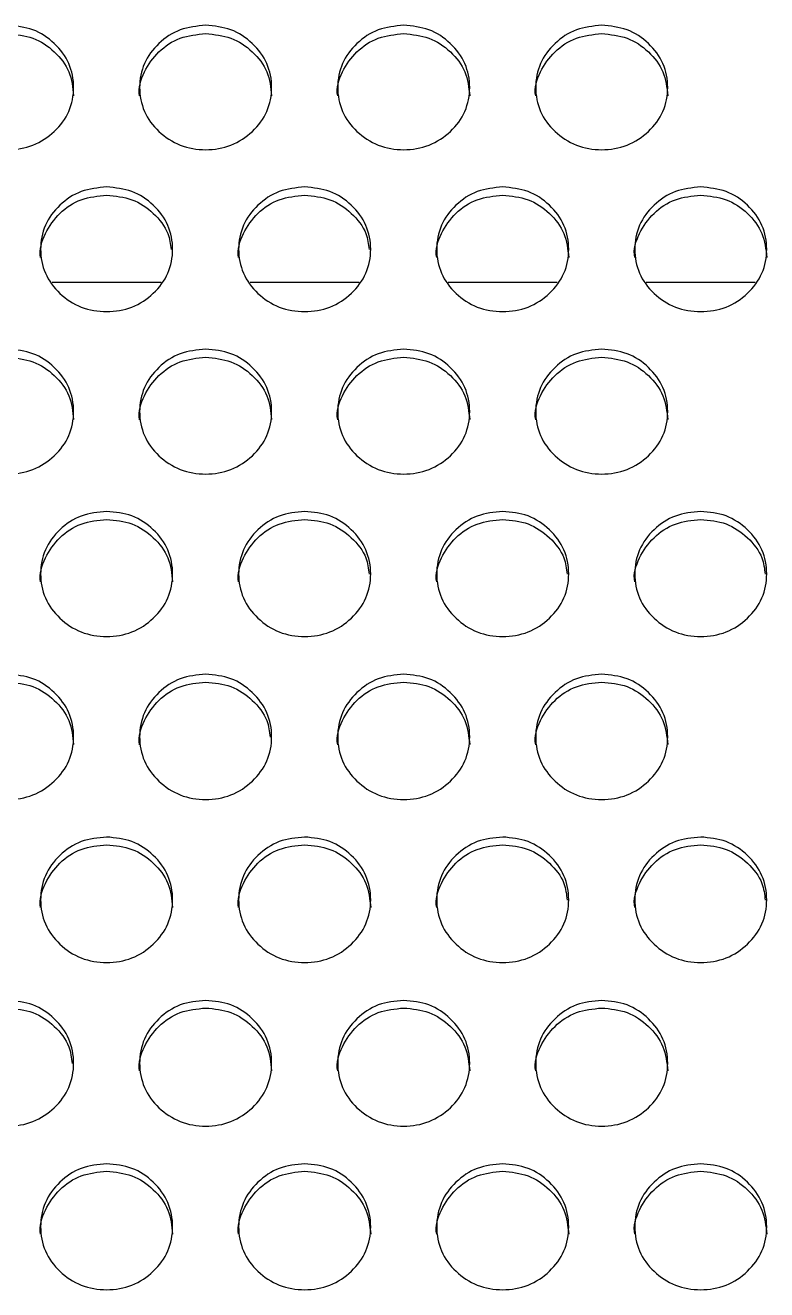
# Model space of a CAD drawing. Header units: millimetres. Extents: x 0.6 to 29.2, y 0.5 to 20.5.
# Drawn here: x 13.342 to 13.641, y 11.54 to 12.05 of the extents above; entities that cross this region are included whole.
import ezdxf

# ---------------------------------------------------------------- set-up
doc = ezdxf.new("R2010")
doc.units = ezdxf.units.MM

msp = doc.modelspace()

# ---------------------------------------------------------------- linework, layer by layer
for p, q in [((13.3967, 11.94654), (13.35267, 11.94654)), ((13.4767, 11.94654), (13.43267, 11.94654)), ((13.5567, 11.94654), (13.51267, 11.94654)), ((13.6367, 11.94654), (13.59267, 11.94654))]:
    msp.add_line(p, q)
for points, knots in [([(13.33468, 12.05041), (13.33819, 12.05008), (13.34521, 12.04941), (13.35397, 12.04343), (13.36011, 12.03523), (13.36197, 12.02529), (13.36011, 12.01538), (13.35398, 12.00711), (13.34522, 12.00133), (13.33468, 11.99957), (13.32415, 12.00133), (13.31538, 12.00711), (13.30926, 12.01537), (13.3074, 12.0253), (13.30926, 12.03523), (13.31539, 12.04343), (13.32415, 12.04939), (13.33117, 12.05007), (13.33468, 12.05041)], [0, 0, 0, 0, 0.062438, 0.124974, 0.18753, 0.249981, 0.312541, 0.374985, 0.437549, 0.499994, 0.562545, 0.624998, 0.687554, 0.750005, 0.812564, 0.875012, 0.937473, 1, 1, 1, 1]), ([(13.33468, 12.04703), (13.33819, 12.0467), (13.34522, 12.04603), (13.35393, 12.04006), (13.36027, 12.03187), (13.36099, 12.02526), (13.36135, 12.02196)], [0, 0, 0, 0, 0.249965, 0.500265, 0.750584, 1, 1, 1, 1]), ([(13.38802, 12.02192), (13.38802, 12.02192), (13.38734, 12.02513), (13.38957, 12.03191), (13.3953, 12.04004), (13.40417, 12.04601), (13.41118, 12.04669), (13.41468, 12.04703)], [0, 0, 0, 0, 0.000444, 0.2504881, 0.5001294, 0.749903, 1, 1, 1, 1]), ([(13.41468, 12.05041), (13.41819, 12.05008), (13.42521, 12.04941), (13.43397, 12.04343), (13.44011, 12.03523), (13.44197, 12.02529), (13.44011, 12.01538), (13.43398, 12.00711), (13.42522, 12.00133), (13.41468, 11.99957), (13.40415, 12.00133), (13.39538, 12.00711), (13.38926, 12.01537), (13.3874, 12.0253), (13.38926, 12.03523), (13.39538, 12.04343), (13.40415, 12.04939), (13.41117, 12.05007), (13.41468, 12.05041)], [0, 0, 0, 0, 0.062436, 0.124973, 0.18753, 0.249981, 0.312541, 0.374986, 0.437548, 0.499992, 0.562546, 0.624997, 0.687552, 0.750004, 0.812564, 0.87501, 0.937471, 1, 1, 1, 1]), ([(13.41468, 12.04703), (13.41819, 12.0467), (13.42522, 12.04603), (13.43393, 12.04006), (13.44027, 12.03187), (13.44099, 12.02526), (13.44135, 12.02196)], [0, 0, 0, 0, 0.2499567, 0.5002647, 0.7505852, 1, 1, 1, 1]), ([(13.46802, 12.02192), (13.46802, 12.02192), (13.46734, 12.02513), (13.46957, 12.03191), (13.4753, 12.04004), (13.48417, 12.04601), (13.49118, 12.04669), (13.49468, 12.04703)], [0, 0, 0, 0, 0.000444, 0.250485, 0.500131, 0.749904, 1, 1, 1, 1]), ([(13.49468, 12.05041), (13.49819, 12.05008), (13.50521, 12.04941), (13.51397, 12.04343), (13.52011, 12.03523), (13.52197, 12.02529), (13.52011, 12.01538), (13.51398, 12.00711), (13.50522, 12.00133), (13.49468, 11.99957), (13.48415, 12.00133), (13.47538, 12.00711), (13.46926, 12.01537), (13.4674, 12.0253), (13.46926, 12.03523), (13.47538, 12.04343), (13.48415, 12.04939), (13.49117, 12.05007), (13.49468, 12.05041)], [0, 0, 0, 0, 0.062436, 0.1249712, 0.1875281, 0.249979, 0.3125389, 0.3749827, 0.4375472, 0.4999915, 0.5625426, 0.6249958, 0.6875516, 0.7500031, 0.812562, 0.8750095, 0.9374706, 1, 1, 1, 1]), ([(13.49468, 12.04703), (13.49819, 12.0467), (13.50522, 12.04603), (13.51393, 12.04006), (13.52027, 12.03187), (13.52099, 12.02526), (13.52135, 12.02196)], [0, 0, 0, 0, 0.2499582, 0.5002599, 0.7505819, 1, 1, 1, 1]), ([(13.54802, 12.02192), (13.54802, 12.02192), (13.54734, 12.02513), (13.54957, 12.03191), (13.5553, 12.04004), (13.56417, 12.04601), (13.57118, 12.04669), (13.57468, 12.04703)], [0, 0, 0, 0, 0.000444, 0.250489, 0.50013, 0.749912, 1, 1, 1, 1]), ([(13.57468, 12.05041), (13.57819, 12.05008), (13.58521, 12.04941), (13.59397, 12.04343), (13.60011, 12.03523), (13.60197, 12.02529), (13.60011, 12.01538), (13.59398, 12.00711), (13.58522, 12.00133), (13.57468, 11.99957), (13.56415, 12.00133), (13.55538, 12.00711), (13.54926, 12.01537), (13.54739, 12.0253), (13.54926, 12.03523), (13.55538, 12.04343), (13.56415, 12.04939), (13.57117, 12.05007), (13.57468, 12.05041)], [0, 0, 0, 0, 0.062438, 0.124973, 0.18753, 0.249981, 0.312541, 0.374984, 0.437549, 0.499993, 0.562546, 0.624997, 0.687553, 0.750005, 0.812564, 0.87501, 0.937473, 1, 1, 1, 1]), ([(13.57468, 12.04703), (13.57819, 12.0467), (13.58522, 12.04603), (13.59393, 12.04006), (13.60027, 12.03187), (13.60099, 12.02526), (13.60135, 12.02196)], [0, 0, 0, 0, 0.249965, 0.500265, 0.750584, 1, 1, 1, 1]), ([(13.34802, 11.95662), (13.34802, 11.95663), (13.34735, 11.95986), (13.34957, 11.96663), (13.3553, 11.97479), (13.36417, 11.98077), (13.37118, 11.98145), (13.37468, 11.98179)], [0, 0, 0, 0, 0.000447, 0.250486, 0.500129, 0.749904, 1, 1, 1, 1]), ([(13.37468, 11.98512), (13.37819, 11.98478), (13.38521, 11.98411), (13.39397, 11.97812), (13.40011, 11.96991), (13.40197, 11.95995), (13.40011, 11.95002), (13.39398, 11.94174), (13.38522, 11.93595), (13.37468, 11.93419), (13.36415, 11.93595), (13.35538, 11.94174), (13.34926, 11.95002), (13.3474, 11.95996), (13.34926, 11.96991), (13.35538, 11.97812), (13.36415, 11.98409), (13.37117, 11.98478), (13.37468, 11.98512)], [0, 0, 0, 0, 0.062436, 0.124971, 0.18753, 0.24998, 0.312539, 0.374983, 0.437547, 0.499991, 0.562542, 0.624996, 0.687551, 0.750003, 0.812562, 0.875009, 0.937471, 1, 1, 1, 1]), ([(13.37468, 11.98179), (13.3782, 11.98146), (13.38524, 11.98079), (13.39388, 11.97478), (13.39974, 11.96755), (13.40043, 11.96204), (13.4007, 11.95984)], [0, 0, 0, 0, 0.272342, 0.545057, 0.8178, 1, 1, 1, 1]), ([(13.42802, 11.95662), (13.42802, 11.95663), (13.42735, 11.95986), (13.42957, 11.96663), (13.4353, 11.97479), (13.44417, 11.98077), (13.45118, 11.98145), (13.45468, 11.98179)], [0, 0, 0, 0, 0.0004468, 0.2504893, 0.5001346, 0.7499113, 1, 1, 1, 1]), ([(13.45468, 11.98512), (13.45819, 11.98478), (13.46521, 11.98411), (13.47397, 11.97812), (13.48011, 11.96991), (13.48197, 11.95995), (13.48011, 11.95002), (13.47398, 11.94174), (13.46522, 11.93595), (13.45468, 11.93419), (13.44415, 11.93595), (13.43538, 11.94174), (13.42926, 11.95002), (13.42739, 11.95996), (13.42926, 11.96991), (13.43539, 11.97812), (13.44415, 11.98409), (13.45117, 11.98478), (13.45468, 11.98512)], [0, 0, 0, 0, 0.062438, 0.124973, 0.187531, 0.249981, 0.31254, 0.374984, 0.437548, 0.499993, 0.562544, 0.624997, 0.687553, 0.750005, 0.812565, 0.875012, 0.937473, 1, 1, 1, 1]), ([(13.45468, 11.98179), (13.4582, 11.98146), (13.46524, 11.98079), (13.47388, 11.97478), (13.47974, 11.96755), (13.48043, 11.96204), (13.4807, 11.95984)], [0, 0, 0, 0, 0.272351, 0.545064, 0.8178, 1, 1, 1, 1]), ([(13.50802, 11.95662), (13.50802, 11.95663), (13.50735, 11.95986), (13.50957, 11.96663), (13.5153, 11.97479), (13.52417, 11.98077), (13.53118, 11.98145), (13.53468, 11.98179)], [0, 0, 0, 0, 0.000447, 0.250486, 0.500129, 0.749904, 1, 1, 1, 1]), ([(13.53468, 11.98512), (13.53819, 11.98478), (13.54521, 11.98411), (13.55397, 11.97812), (13.56011, 11.96991), (13.56197, 11.95995), (13.56011, 11.95002), (13.55398, 11.94174), (13.54522, 11.93595), (13.53468, 11.93419), (13.52415, 11.93595), (13.51538, 11.94174), (13.50926, 11.95002), (13.5074, 11.95996), (13.50926, 11.96991), (13.51538, 11.97812), (13.52415, 11.98409), (13.53117, 11.98478), (13.53468, 11.98512)], [0, 0, 0, 0, 0.062436, 0.124973, 0.18753, 0.24998, 0.312539, 0.374984, 0.437548, 0.49999, 0.562543, 0.624997, 0.687551, 0.750003, 0.812562, 0.875009, 0.937471, 1, 1, 1, 1]), ([(13.53468, 11.98179), (13.53819, 11.98145), (13.54522, 11.98078), (13.55393, 11.9748), (13.56027, 11.96659), (13.56099, 11.95997), (13.56135, 11.95667)], [0, 0, 0, 0, 0.249957, 0.500263, 0.750582, 1, 1, 1, 1]), ([(13.58802, 11.95662), (13.58802, 11.95663), (13.58742, 11.95987), (13.58953, 11.96662), (13.59531, 11.97479), (13.60417, 11.98077), (13.61118, 11.98145), (13.61468, 11.98179)], [0, 0, 0, 0, 0.0004451, 0.2504866, 0.5001328, 0.7499104, 1, 1, 1, 1]), ([(13.61468, 11.98512), (13.61819, 11.98478), (13.62521, 11.98411), (13.63397, 11.97812), (13.64011, 11.96991), (13.64197, 11.95995), (13.64011, 11.95002), (13.63398, 11.94174), (13.62522, 11.93595), (13.61468, 11.93419), (13.60415, 11.93595), (13.59538, 11.94174), (13.58926, 11.95002), (13.5874, 11.95996), (13.58926, 11.96991), (13.59539, 11.97812), (13.60415, 11.98409), (13.61117, 11.98478), (13.61468, 11.98512)], [0, 0, 0, 0, 0.0624385, 0.1249735, 0.1875308, 0.2499813, 0.3125408, 0.3749847, 0.4375489, 0.4999933, 0.5625442, 0.6249978, 0.6875535, 0.7500053, 0.8125645, 0.8750114, 0.937473, 1, 1, 1, 1]), ([(13.61468, 11.98179), (13.61819, 11.98145), (13.62522, 11.98078), (13.63393, 11.9748), (13.64027, 11.96659), (13.64099, 11.95997), (13.64135, 11.95667)], [0, 0, 0, 0, 0.2499651, 0.5002628, 0.7505813, 1, 1, 1, 1]), ([(13.33468, 11.91961), (13.33819, 11.91927), (13.34521, 11.9186), (13.35397, 11.9126), (13.36011, 11.90437), (13.36197, 11.8944), (13.36011, 11.88444), (13.35398, 11.87615), (13.34522, 11.87035), (13.33468, 11.86858), (13.32415, 11.87035), (13.31538, 11.87615), (13.30926, 11.88444), (13.3074, 11.8944), (13.30926, 11.90437), (13.31539, 11.9126), (13.32415, 11.91858), (13.33117, 11.91927), (13.33468, 11.91961)], [0, 0, 0, 0, 0.062438, 0.124974, 0.187531, 0.249981, 0.312541, 0.374986, 0.43755, 0.499994, 0.562545, 0.624998, 0.687555, 0.750006, 0.812565, 0.875011, 0.937473, 1, 1, 1, 1]), ([(13.41468, 11.91961), (13.41819, 11.91927), (13.42521, 11.9186), (13.43397, 11.9126), (13.44011, 11.90437), (13.44197, 11.8944), (13.44011, 11.88444), (13.43398, 11.87615), (13.42522, 11.87035), (13.41468, 11.86858), (13.40415, 11.87035), (13.39538, 11.87615), (13.38926, 11.88444), (13.3874, 11.8944), (13.38926, 11.90437), (13.39538, 11.9126), (13.40415, 11.91858), (13.41117, 11.91927), (13.41468, 11.91961)], [0, 0, 0, 0, 0.062436, 0.124973, 0.187531, 0.249981, 0.31254, 0.374986, 0.437548, 0.499992, 0.562545, 0.624996, 0.687553, 0.750005, 0.812564, 0.875009, 0.937471, 1, 1, 1, 1]), ([(13.49468, 11.91961), (13.49819, 11.91927), (13.50521, 11.9186), (13.51397, 11.9126), (13.52011, 11.90437), (13.52197, 11.8944), (13.52011, 11.88444), (13.51398, 11.87615), (13.50522, 11.87035), (13.49468, 11.86858), (13.48415, 11.87035), (13.47538, 11.87615), (13.46926, 11.88444), (13.4674, 11.8944), (13.46926, 11.90437), (13.47538, 11.9126), (13.48415, 11.91858), (13.49117, 11.91927), (13.49468, 11.91961)], [0, 0, 0, 0, 0.062436, 0.124971, 0.187529, 0.249979, 0.312539, 0.374983, 0.437547, 0.499991, 0.562542, 0.624995, 0.687552, 0.750004, 0.812562, 0.875009, 0.937471, 1, 1, 1, 1]), ([(13.57468, 11.91961), (13.57819, 11.91927), (13.58521, 11.9186), (13.59397, 11.9126), (13.60011, 11.90437), (13.60197, 11.8944), (13.60011, 11.88444), (13.59398, 11.87615), (13.58522, 11.87035), (13.57468, 11.86858), (13.56415, 11.87035), (13.55538, 11.87615), (13.54926, 11.88444), (13.54739, 11.8944), (13.54926, 11.90437), (13.55538, 11.9126), (13.56415, 11.91858), (13.57117, 11.91927), (13.57468, 11.91961)], [0, 0, 0, 0, 0.062438, 0.124973, 0.187531, 0.249981, 0.31254, 0.374985, 0.437549, 0.499993, 0.562546, 0.624997, 0.687554, 0.750005, 0.812564, 0.875009, 0.937473, 1, 1, 1, 1]), ([(13.33468, 11.91633), (13.33819, 11.91599), (13.34522, 11.91532), (13.35393, 11.90932), (13.36027, 11.90111), (13.36099, 11.89447), (13.36135, 11.89116)], [0, 0, 0, 0, 0.249964, 0.500263, 0.750581, 1, 1, 1, 1]), ([(13.38802, 11.89112), (13.38802, 11.89112), (13.38735, 11.89435), (13.38957, 11.90114), (13.3953, 11.90931), (13.40417, 11.9153), (13.41118, 11.91599), (13.41468, 11.91633)], [0, 0, 0, 0, 0.000447, 0.250491, 0.500132, 0.749903, 1, 1, 1, 1]), ([(13.41468, 11.91633), (13.41819, 11.91599), (13.42522, 11.91532), (13.43393, 11.90932), (13.44027, 11.90111), (13.44099, 11.89447), (13.44135, 11.89116)], [0, 0, 0, 0, 0.249956, 0.500263, 0.750582, 1, 1, 1, 1]), ([(13.46802, 11.89112), (13.46802, 11.89112), (13.46735, 11.89435), (13.46957, 11.90114), (13.4753, 11.90931), (13.48417, 11.9153), (13.49118, 11.91599), (13.49468, 11.91633)], [0, 0, 0, 0, 0.000447, 0.250489, 0.500134, 0.749903, 1, 1, 1, 1]), ([(13.49468, 11.91633), (13.49819, 11.91599), (13.50522, 11.91532), (13.51393, 11.90932), (13.52027, 11.90111), (13.52099, 11.89447), (13.52135, 11.89116)], [0, 0, 0, 0, 0.249957, 0.500258, 0.750579, 1, 1, 1, 1]), ([(13.54802, 11.89112), (13.54802, 11.89112), (13.54735, 11.89435), (13.54957, 11.90114), (13.5553, 11.90931), (13.56417, 11.9153), (13.57118, 11.91599), (13.57468, 11.91633)], [0, 0, 0, 0, 0.000447, 0.250492, 0.500133, 0.749912, 1, 1, 1, 1]), ([(13.57468, 11.91633), (13.57819, 11.91599), (13.58522, 11.91532), (13.59393, 11.90932), (13.60027, 11.90111), (13.60099, 11.89447), (13.60135, 11.89116)], [0, 0, 0, 0, 0.249964, 0.500263, 0.750581, 1, 1, 1, 1]), ([(13.37468, 11.85408), (13.37819, 11.85374), (13.38521, 11.85307), (13.39397, 11.84705), (13.40011, 11.83881), (13.40197, 11.82882), (13.40011, 11.81885), (13.39398, 11.81054), (13.38522, 11.80473), (13.37468, 11.80296), (13.36415, 11.80473), (13.35538, 11.81054), (13.34926, 11.81885), (13.3474, 11.82882), (13.34926, 11.83881), (13.35538, 11.84705), (13.36415, 11.85305), (13.37117, 11.85373), (13.37468, 11.85408)], [0, 0, 0, 0, 0.062436, 0.124971, 0.18753, 0.24998, 0.312539, 0.374983, 0.437548, 0.499992, 0.562543, 0.624996, 0.687552, 0.750004, 0.812563, 0.875009, 0.937471, 1, 1, 1, 1]), ([(13.45468, 11.85408), (13.45819, 11.85374), (13.46521, 11.85307), (13.47397, 11.84705), (13.48011, 11.83881), (13.48197, 11.82882), (13.48011, 11.81885), (13.47398, 11.81054), (13.46522, 11.80473), (13.45468, 11.80296), (13.44415, 11.80473), (13.43538, 11.81054), (13.42926, 11.81885), (13.42739, 11.82882), (13.42926, 11.83881), (13.43539, 11.84705), (13.44415, 11.85305), (13.45117, 11.85373), (13.45468, 11.85408)], [0, 0, 0, 0, 0.0624384, 0.1249736, 0.1875309, 0.2499812, 0.3125408, 0.3749849, 0.4375493, 0.4999933, 0.5625441, 0.6249972, 0.687553, 0.7500055, 0.8125649, 0.8750112, 0.9374729, 1, 1, 1, 1]), ([(13.53468, 11.85408), (13.53819, 11.85374), (13.54521, 11.85307), (13.55397, 11.84705), (13.56011, 11.83881), (13.56197, 11.82882), (13.56011, 11.81885), (13.55398, 11.81054), (13.54522, 11.80473), (13.53468, 11.80296), (13.52415, 11.80473), (13.51538, 11.81054), (13.50926, 11.81885), (13.5074, 11.82882), (13.50926, 11.83881), (13.51538, 11.84705), (13.52415, 11.85305), (13.53117, 11.85373), (13.53468, 11.85408)], [0, 0, 0, 0, 0.062436, 0.124973, 0.18753, 0.24998, 0.312539, 0.374985, 0.437549, 0.499991, 0.562544, 0.624997, 0.687551, 0.750004, 0.812563, 0.875009, 0.937471, 1, 1, 1, 1]), ([(13.61468, 11.85408), (13.61819, 11.85374), (13.62521, 11.85307), (13.63397, 11.84705), (13.64011, 11.83881), (13.64197, 11.82882), (13.64011, 11.81885), (13.63398, 11.81054), (13.62522, 11.80473), (13.61468, 11.80296), (13.60415, 11.80473), (13.59538, 11.81054), (13.58926, 11.81885), (13.5874, 11.82882), (13.58926, 11.83881), (13.59539, 11.84705), (13.60415, 11.85305), (13.61117, 11.85373), (13.61468, 11.85408)], [0, 0, 0, 0, 0.062438, 0.124974, 0.187531, 0.249981, 0.312541, 0.374985, 0.43755, 0.499994, 0.562545, 0.624998, 0.687554, 0.750006, 0.812565, 0.875011, 0.937473, 1, 1, 1, 1]), ([(13.34802, 11.82559), (13.34802, 11.82559), (13.34735, 11.82884), (13.34957, 11.83563), (13.3553, 11.84382), (13.36417, 11.84982), (13.37118, 11.8505), (13.37468, 11.85084)], [0, 0, 0, 0, 0.000445, 0.250483, 0.50013, 0.749903, 1, 1, 1, 1]), ([(13.37468, 11.85084), (13.37819, 11.85051), (13.38522, 11.84984), (13.39393, 11.84383), (13.40027, 11.8356), (13.40099, 11.82895), (13.40135, 11.82563)], [0, 0, 0, 0, 0.249956, 0.500256, 0.750585, 1, 1, 1, 1]), ([(13.42802, 11.82559), (13.42802, 11.82559), (13.42735, 11.82884), (13.42957, 11.83563), (13.4353, 11.84382), (13.44417, 11.84982), (13.45118, 11.8505), (13.45468, 11.85084)], [0, 0, 0, 0, 0.000445, 0.250487, 0.500135, 0.749911, 1, 1, 1, 1]), ([(13.45468, 11.85084), (13.4582, 11.85051), (13.46524, 11.84984), (13.47388, 11.84381), (13.47976, 11.83652), (13.48045, 11.83096), (13.48073, 11.82871)], [0, 0, 0, 0, 0.271548, 0.543459, 0.815395, 1, 1, 1, 1]), ([(13.50802, 11.82559), (13.50802, 11.82559), (13.50735, 11.82884), (13.50957, 11.83563), (13.5153, 11.84382), (13.52417, 11.84982), (13.53118, 11.8505), (13.53468, 11.85084)], [0, 0, 0, 0, 0.000445, 0.250483, 0.50013, 0.749903, 1, 1, 1, 1]), ([(13.53468, 11.85084), (13.5382, 11.85051), (13.54524, 11.84984), (13.55388, 11.84381), (13.55976, 11.83652), (13.56045, 11.83096), (13.56073, 11.82871)], [0, 0, 0, 0, 0.271538, 0.543458, 0.815395, 1, 1, 1, 1]), ([(13.58802, 11.82559), (13.58802, 11.82559), (13.58742, 11.82885), (13.58953, 11.83562), (13.59531, 11.84382), (13.60417, 11.84982), (13.61118, 11.8505), (13.61468, 11.85084)], [0, 0, 0, 0, 0.000444, 0.250484, 0.500134, 0.74991, 1, 1, 1, 1]), ([(13.61468, 11.85084), (13.6182, 11.85051), (13.62524, 11.84984), (13.63388, 11.84381), (13.63976, 11.83652), (13.64045, 11.83096), (13.64073, 11.82871)], [0, 0, 0, 0, 0.271548, 0.543459, 0.815395, 1, 1, 1, 1]), ([(13.33468, 11.78833), (13.33819, 11.78799), (13.34521, 11.78732), (13.35397, 11.7813), (13.36011, 11.77304), (13.36197, 11.76303), (13.36011, 11.75304), (13.35398, 11.74472), (13.34522, 11.73889), (13.33468, 11.73713), (13.32415, 11.7389), (13.31538, 11.74472), (13.30926, 11.75304), (13.3074, 11.76303), (13.30926, 11.77303), (13.31539, 11.78129), (13.32415, 11.7873), (13.33117, 11.78799), (13.33468, 11.78833)], [0, 0, 0, 0, 0.0624384, 0.1249734, 0.1875305, 0.2499813, 0.3125418, 0.3749852, 0.4375498, 0.4999941, 0.5625451, 0.6249987, 0.6875548, 0.7500061, 0.8125641, 0.8750112, 0.937473, 1, 1, 1, 1]), ([(13.41468, 11.78833), (13.41819, 11.78799), (13.42521, 11.78732), (13.43397, 11.7813), (13.44011, 11.77304), (13.44197, 11.76303), (13.44011, 11.75304), (13.43398, 11.74472), (13.42522, 11.73889), (13.41468, 11.73713), (13.40415, 11.7389), (13.39538, 11.74472), (13.38926, 11.75304), (13.3874, 11.76303), (13.38926, 11.77303), (13.39538, 11.78129), (13.40415, 11.7873), (13.41117, 11.78799), (13.41468, 11.78833)], [0, 0, 0, 0, 0.062436, 0.124973, 0.18753, 0.249981, 0.312541, 0.374986, 0.437548, 0.499992, 0.562546, 0.624997, 0.687553, 0.750005, 0.812563, 0.875009, 0.937471, 1, 1, 1, 1]), ([(13.49468, 11.78833), (13.49819, 11.78799), (13.50521, 11.78732), (13.51397, 11.7813), (13.52011, 11.77304), (13.52197, 11.76303), (13.52011, 11.75304), (13.51398, 11.74472), (13.50522, 11.73889), (13.49468, 11.73713), (13.48415, 11.7389), (13.47538, 11.74472), (13.46926, 11.75304), (13.4674, 11.76303), (13.46926, 11.77303), (13.47538, 11.78129), (13.48415, 11.7873), (13.49117, 11.78799), (13.49468, 11.78833)], [0, 0, 0, 0, 0.062436, 0.1249711, 0.1875282, 0.249979, 0.3125394, 0.3749828, 0.4375474, 0.4999917, 0.5625428, 0.6249963, 0.6875524, 0.7500038, 0.8125618, 0.8750089, 0.9374706, 1, 1, 1, 1]), ([(13.57468, 11.78833), (13.57819, 11.78799), (13.58521, 11.78732), (13.59397, 11.7813), (13.60011, 11.77304), (13.60197, 11.76303), (13.60011, 11.75304), (13.59398, 11.74472), (13.58522, 11.73889), (13.57468, 11.73713), (13.56415, 11.7389), (13.55538, 11.74472), (13.54926, 11.75304), (13.54739, 11.76303), (13.54926, 11.77303), (13.55538, 11.78129), (13.56415, 11.7873), (13.57117, 11.78799), (13.57468, 11.78833)], [0, 0, 0, 0, 0.062438, 0.124973, 0.18753, 0.249981, 0.312541, 0.374984, 0.437549, 0.499993, 0.562546, 0.624998, 0.687554, 0.750005, 0.812564, 0.875009, 0.937473, 1, 1, 1, 1]), ([(13.33468, 11.78515), (13.33819, 11.78481), (13.34522, 11.78414), (13.35393, 11.77812), (13.36027, 11.76987), (13.36099, 11.76321), (13.36135, 11.75989)], [0, 0, 0, 0, 0.249964, 0.500262, 0.750582, 1, 1, 1, 1]), ([(13.38802, 11.75985), (13.38802, 11.75985), (13.38735, 11.76309), (13.38957, 11.76991), (13.3953, 11.77811), (13.40417, 11.78412), (13.41118, 11.7848), (13.41468, 11.78515)], [0, 0, 0, 0, 0.000445, 0.250488, 0.500128, 0.749903, 1, 1, 1, 1]), ([(13.41468, 11.78515), (13.4182, 11.78481), (13.42524, 11.78414), (13.43388, 11.7781), (13.43976, 11.77078), (13.44046, 11.76519), (13.44074, 11.76292)], [0, 0, 0, 0, 0.271141, 0.542663, 0.8142014, 1, 1, 1, 1]), ([(13.46802, 11.75985), (13.46802, 11.75985), (13.46735, 11.76309), (13.46957, 11.76991), (13.4753, 11.77811), (13.48417, 11.78412), (13.49118, 11.7848), (13.49468, 11.78515)], [0, 0, 0, 0, 0.0004453, 0.2504853, 0.5001296, 0.7499038, 1, 1, 1, 1]), ([(13.49468, 11.78515), (13.49819, 11.78481), (13.50522, 11.78414), (13.51393, 11.77812), (13.52027, 11.76987), (13.52099, 11.76321), (13.52135, 11.75989)], [0, 0, 0, 0, 0.249957, 0.500257, 0.75058, 1, 1, 1, 1]), ([(13.54802, 11.75985), (13.54802, 11.75985), (13.54735, 11.76309), (13.54957, 11.76991), (13.5553, 11.77811), (13.56417, 11.78412), (13.57118, 11.7848), (13.57468, 11.78515)], [0, 0, 0, 0, 0.0004453, 0.2504883, 0.5001286, 0.7499119, 1, 1, 1, 1]), ([(13.57468, 11.78515), (13.57819, 11.78481), (13.58522, 11.78414), (13.59393, 11.77812), (13.60027, 11.76987), (13.60099, 11.76321), (13.60135, 11.75989)], [0, 0, 0, 0, 0.249964, 0.500262, 0.750582, 1, 1, 1, 1]), ([(13.37468, 11.72257), (13.37819, 11.72223), (13.38521, 11.72155), (13.39397, 11.71552), (13.40011, 11.70725), (13.40197, 11.69722), (13.40011, 11.68722), (13.39398, 11.67888), (13.38522, 11.67305), (13.37468, 11.67127), (13.36415, 11.67305), (13.35538, 11.67888), (13.34926, 11.68721), (13.3474, 11.69722), (13.34926, 11.70724), (13.35538, 11.71552), (13.36415, 11.72153), (13.37117, 11.72222), (13.37468, 11.72257)], [0, 0, 0, 0, 0.062436, 0.124971, 0.18753, 0.249979, 0.312539, 0.374984, 0.437548, 0.499992, 0.562543, 0.624996, 0.687552, 0.750003, 0.812562, 0.875009, 0.937471, 1, 1, 1, 1]), ([(13.45468, 11.72257), (13.45819, 11.72223), (13.46521, 11.72155), (13.47397, 11.71552), (13.48011, 11.70725), (13.48197, 11.69722), (13.48011, 11.68722), (13.47398, 11.67888), (13.46522, 11.67305), (13.45468, 11.67127), (13.44415, 11.67305), (13.43538, 11.67888), (13.42926, 11.68721), (13.42739, 11.69722), (13.42926, 11.70724), (13.43539, 11.71552), (13.44415, 11.72153), (13.45117, 11.72222), (13.45468, 11.72257)], [0, 0, 0, 0, 0.062439, 0.124973, 0.187531, 0.249981, 0.31254, 0.374985, 0.437549, 0.499993, 0.562544, 0.624997, 0.687553, 0.750005, 0.812564, 0.875011, 0.937473, 1, 1, 1, 1]), ([(13.53468, 11.72257), (13.53819, 11.72223), (13.54521, 11.72155), (13.55397, 11.71552), (13.56011, 11.70725), (13.56197, 11.69722), (13.56011, 11.68722), (13.55398, 11.67888), (13.54522, 11.67305), (13.53468, 11.67127), (13.52415, 11.67305), (13.51538, 11.67888), (13.50926, 11.68721), (13.5074, 11.69722), (13.50926, 11.70724), (13.51538, 11.71552), (13.52415, 11.72153), (13.53117, 11.72222), (13.53468, 11.72257)], [0, 0, 0, 0, 0.062436, 0.124973, 0.187531, 0.24998, 0.312539, 0.374985, 0.437549, 0.499991, 0.562544, 0.624997, 0.687551, 0.750003, 0.812562, 0.875009, 0.937471, 1, 1, 1, 1]), ([(13.61468, 11.72257), (13.61819, 11.72223), (13.62521, 11.72155), (13.63397, 11.71552), (13.64011, 11.70725), (13.64197, 11.69722), (13.64011, 11.68722), (13.63398, 11.67888), (13.62522, 11.67305), (13.61468, 11.67127), (13.60415, 11.67305), (13.59538, 11.67888), (13.58926, 11.68721), (13.5874, 11.69722), (13.58926, 11.70724), (13.59539, 11.71552), (13.60415, 11.72153), (13.61117, 11.72222), (13.61468, 11.72257)], [0, 0, 0, 0, 0.062439, 0.124973, 0.187531, 0.249981, 0.312541, 0.374986, 0.437549, 0.499994, 0.562545, 0.624998, 0.687554, 0.750005, 0.812564, 0.875011, 0.937473, 1, 1, 1, 1]), ([(13.34802, 11.69409), (13.34802, 11.6941), (13.34735, 11.69734), (13.34957, 11.70417), (13.3553, 11.71238), (13.36417, 11.71841), (13.37118, 11.71909), (13.37468, 11.71943)], [0, 0, 0, 0, 0.000445, 0.250484, 0.50013, 0.749903, 1, 1, 1, 1]), ([(13.37468, 11.71943), (13.37819, 11.7191), (13.38522, 11.71842), (13.39393, 11.71239), (13.40027, 11.70413), (13.40099, 11.69746), (13.40135, 11.69413)], [0, 0, 0, 0, 0.249957, 0.500255, 0.750581, 1, 1, 1, 1]), ([(13.42802, 11.69409), (13.42802, 11.6941), (13.42735, 11.69734), (13.42957, 11.70417), (13.4353, 11.71238), (13.44417, 11.71841), (13.45118, 11.71909), (13.45468, 11.71943)], [0, 0, 0, 0, 0.000445, 0.250488, 0.500135, 0.74991, 1, 1, 1, 1]), ([(13.45468, 11.71943), (13.45819, 11.7191), (13.46522, 11.71842), (13.47393, 11.71239), (13.48027, 11.70413), (13.48099, 11.69746), (13.48135, 11.69413)], [0, 0, 0, 0, 0.249964, 0.500262, 0.750581, 1, 1, 1, 1]), ([(13.50802, 11.69409), (13.50802, 11.6941), (13.50735, 11.69734), (13.50957, 11.70417), (13.5153, 11.71238), (13.52417, 11.71841), (13.53118, 11.71909), (13.53468, 11.71943)], [0, 0, 0, 0, 0.000445, 0.250484, 0.50013, 0.749903, 1, 1, 1, 1]), ([(13.53468, 11.71943), (13.5382, 11.7191), (13.54524, 11.71843), (13.55388, 11.71238), (13.55977, 11.70503), (13.56046, 11.69941), (13.56075, 11.69712)], [0, 0, 0, 0, 0.270746, 0.541872, 0.813013, 1, 1, 1, 1]), ([(13.58802, 11.69409), (13.58802, 11.6941), (13.58742, 11.69735), (13.58953, 11.70417), (13.59531, 11.71238), (13.60417, 11.7184), (13.61118, 11.71909), (13.61468, 11.71943)], [0, 0, 0, 0, 0.000444, 0.250485, 0.500134, 0.749909, 1, 1, 1, 1]), ([(13.61468, 11.71943), (13.6182, 11.7191), (13.62524, 11.71843), (13.63388, 11.71238), (13.63977, 11.70503), (13.64046, 11.69941), (13.64075, 11.69712)], [0, 0, 0, 0, 0.270756, 0.541872, 0.813013, 1, 1, 1, 1]), ([(13.33468, 11.65659), (13.33819, 11.65625), (13.34521, 11.65558), (13.35397, 11.64953), (13.36011, 11.64125), (13.36197, 11.6312), (13.36011, 11.62118), (13.35398, 11.61283), (13.34522, 11.60699), (13.33468, 11.60521), (13.32415, 11.60699), (13.31538, 11.61283), (13.30926, 11.62118), (13.3074, 11.63121), (13.30926, 11.64124), (13.31539, 11.64953), (13.32415, 11.65556), (13.33117, 11.65625), (13.33468, 11.65659)], [0, 0, 0, 0, 0.062438, 0.124973, 0.187531, 0.249982, 0.312541, 0.374985, 0.43755, 0.499994, 0.562545, 0.624998, 0.687554, 0.750006, 0.812564, 0.875011, 0.937473, 1, 1, 1, 1]), ([(13.41468, 11.65659), (13.41819, 11.65625), (13.42521, 11.65558), (13.43397, 11.64953), (13.44011, 11.64125), (13.44197, 11.6312), (13.44011, 11.62118), (13.43398, 11.61283), (13.42522, 11.60699), (13.41468, 11.60521), (13.40415, 11.60699), (13.39538, 11.61283), (13.38926, 11.62118), (13.3874, 11.63121), (13.38926, 11.64124), (13.39538, 11.64953), (13.40415, 11.65556), (13.41117, 11.65625), (13.41468, 11.65659)], [0, 0, 0, 0, 0.062436, 0.124973, 0.187531, 0.249981, 0.31254, 0.374986, 0.437548, 0.499992, 0.562545, 0.624997, 0.687552, 0.750004, 0.812563, 0.875009, 0.937471, 1, 1, 1, 1]), ([(13.49468, 11.65659), (13.49819, 11.65625), (13.50521, 11.65558), (13.51397, 11.64953), (13.52011, 11.64125), (13.52197, 11.6312), (13.52011, 11.62118), (13.51398, 11.61283), (13.50522, 11.60699), (13.49468, 11.60521), (13.48415, 11.60699), (13.47538, 11.61283), (13.46926, 11.62118), (13.4674, 11.63121), (13.46926, 11.64124), (13.47538, 11.64953), (13.48415, 11.65556), (13.49117, 11.65625), (13.49468, 11.65659)], [0, 0, 0, 0, 0.062436, 0.124971, 0.187529, 0.24998, 0.312539, 0.374983, 0.437547, 0.499991, 0.562542, 0.624996, 0.687551, 0.750003, 0.812562, 0.875009, 0.937471, 1, 1, 1, 1]), ([(13.57468, 11.65659), (13.57819, 11.65625), (13.58521, 11.65558), (13.59397, 11.64953), (13.60011, 11.64125), (13.60197, 11.6312), (13.60011, 11.62118), (13.59398, 11.61283), (13.58522, 11.60699), (13.57468, 11.60521), (13.56415, 11.60699), (13.55538, 11.61283), (13.54926, 11.62118), (13.54739, 11.63121), (13.54926, 11.64124), (13.55538, 11.64953), (13.56415, 11.65556), (13.57117, 11.65625), (13.57468, 11.65659)], [0, 0, 0, 0, 0.062438, 0.124973, 0.187531, 0.249981, 0.31254, 0.374984, 0.437549, 0.499993, 0.562546, 0.624997, 0.687553, 0.750005, 0.812564, 0.87501, 0.937473, 1, 1, 1, 1]), ([(13.33468, 11.65351), (13.3382, 11.65317), (13.34523, 11.6525), (13.35388, 11.64644), (13.35978, 11.63906), (13.36047, 11.63342), (13.36076, 11.6311)], [0, 0, 0, 0, 0.270362, 0.541086, 0.811834, 1, 1, 1, 1]), ([(13.38802, 11.62812), (13.38802, 11.62813), (13.38735, 11.63138), (13.38957, 11.63822), (13.3953, 11.64644), (13.40417, 11.65248), (13.41118, 11.65316), (13.41468, 11.65351)], [0, 0, 0, 0, 0.000448, 0.250489, 0.50013, 0.749904, 1, 1, 1, 1]), ([(13.41468, 11.65351), (13.41819, 11.65317), (13.42522, 11.6525), (13.43393, 11.64646), (13.44027, 11.63818), (13.44099, 11.6315), (13.44135, 11.62816)], [0, 0, 0, 0, 0.249956, 0.500263, 0.750585, 1, 1, 1, 1]), ([(13.46802, 11.62812), (13.46802, 11.62813), (13.46735, 11.63138), (13.46957, 11.63822), (13.4753, 11.64644), (13.48417, 11.65248), (13.49118, 11.65316), (13.49468, 11.65351)], [0, 0, 0, 0, 0.000448, 0.250487, 0.500132, 0.749905, 1, 1, 1, 1]), ([(13.49468, 11.65351), (13.49819, 11.65317), (13.50522, 11.6525), (13.51393, 11.64646), (13.52027, 11.63818), (13.52099, 11.6315), (13.52135, 11.62816)], [0, 0, 0, 0, 0.249957, 0.500258, 0.750581, 1, 1, 1, 1]), ([(13.54802, 11.62812), (13.54802, 11.62813), (13.54735, 11.63138), (13.54957, 11.63822), (13.5553, 11.64644), (13.56417, 11.65248), (13.57118, 11.65316), (13.57468, 11.65351)], [0, 0, 0, 0, 0.000448, 0.25049, 0.500131, 0.749913, 1, 1, 1, 1]), ([(13.57468, 11.65351), (13.57819, 11.65317), (13.58522, 11.6525), (13.59393, 11.64646), (13.60027, 11.63818), (13.60099, 11.6315), (13.60135, 11.62816)], [0, 0, 0, 0, 0.249964, 0.500263, 0.750584, 1, 1, 1, 1]), ([(13.34802, 11.56214), (13.34802, 11.56215), (13.34735, 11.56541), (13.34957, 11.57225), (13.3553, 11.58049), (13.36417, 11.58654), (13.37118, 11.58723), (13.37468, 11.58757)], [0, 0, 0, 0, 0.000448, 0.250488, 0.500131, 0.749904, 1, 1, 1, 1]), ([(13.37468, 11.5906), (13.37819, 11.59027), (13.38521, 11.58959), (13.39397, 11.58353), (13.40011, 11.57523), (13.40197, 11.56517), (13.40011, 11.55514), (13.39398, 11.54677), (13.38522, 11.54092), (13.37468, 11.53914), (13.36415, 11.54092), (13.35538, 11.54677), (13.34926, 11.55513), (13.3474, 11.56518), (13.34926, 11.57523), (13.35538, 11.58353), (13.36415, 11.58957), (13.37117, 11.59026), (13.37468, 11.5906)], [0, 0, 0, 0, 0.062436, 0.124971, 0.18753, 0.24998, 0.31254, 0.374984, 0.437548, 0.499992, 0.562543, 0.624996, 0.687552, 0.750004, 0.812562, 0.875009, 0.937471, 1, 1, 1, 1]), ([(13.37468, 11.58757), (13.37819, 11.58723), (13.38522, 11.58656), (13.39393, 11.58051), (13.40027, 11.57222), (13.40099, 11.56552), (13.40135, 11.56218)], [0, 0, 0, 0, 0.2499569, 0.5002567, 0.7505811, 1, 1, 1, 1]), ([(13.42802, 11.56214), (13.42802, 11.56215), (13.42735, 11.56541), (13.42957, 11.57225), (13.4353, 11.58049), (13.44417, 11.58654), (13.45118, 11.58723), (13.45468, 11.58757)], [0, 0, 0, 0, 0.000448, 0.250492, 0.500136, 0.749912, 1, 1, 1, 1]), ([(13.45468, 11.5906), (13.45819, 11.59027), (13.46521, 11.58959), (13.47397, 11.58353), (13.48011, 11.57523), (13.48197, 11.56517), (13.48011, 11.55514), (13.47398, 11.54677), (13.46522, 11.54092), (13.45468, 11.53914), (13.44415, 11.54092), (13.43538, 11.54677), (13.42926, 11.55513), (13.42739, 11.56518), (13.42926, 11.57523), (13.43539, 11.58353), (13.44415, 11.58957), (13.45117, 11.59026), (13.45468, 11.5906)], [0, 0, 0, 0, 0.062438, 0.124973, 0.187531, 0.249982, 0.312541, 0.374985, 0.437549, 0.499993, 0.562544, 0.624997, 0.687554, 0.750006, 0.812564, 0.875011, 0.937473, 1, 1, 1, 1]), ([(13.45468, 11.58757), (13.45819, 11.58723), (13.46522, 11.58656), (13.47393, 11.58051), (13.48027, 11.57222), (13.48099, 11.56552), (13.48135, 11.56218)], [0, 0, 0, 0, 0.249965, 0.500263, 0.750581, 1, 1, 1, 1]), ([(13.50802, 11.56214), (13.50802, 11.56215), (13.50735, 11.56541), (13.50957, 11.57225), (13.5153, 11.58049), (13.52417, 11.58654), (13.53118, 11.58723), (13.53468, 11.58757)], [0, 0, 0, 0, 0.000448, 0.250488, 0.500131, 0.749904, 1, 1, 1, 1]), ([(13.53468, 11.5906), (13.53819, 11.59027), (13.54521, 11.58959), (13.55397, 11.58353), (13.56011, 11.57523), (13.56197, 11.56517), (13.56011, 11.55514), (13.55398, 11.54677), (13.54522, 11.54092), (13.53468, 11.53914), (13.52415, 11.54092), (13.51538, 11.54677), (13.50926, 11.55513), (13.5074, 11.56518), (13.50926, 11.57523), (13.51538, 11.58353), (13.52415, 11.58957), (13.53117, 11.59026), (13.53468, 11.5906)], [0, 0, 0, 0, 0.0624361, 0.1249729, 0.1875308, 0.2499806, 0.3125397, 0.3749848, 0.4375489, 0.4999907, 0.5625439, 0.6249972, 0.6875519, 0.7500038, 0.8125617, 0.8750089, 0.9374707, 1, 1, 1, 1]), ([(13.53468, 11.58757), (13.53819, 11.58723), (13.54522, 11.58656), (13.55393, 11.58051), (13.56027, 11.57222), (13.56099, 11.56552), (13.56135, 11.56218)], [0, 0, 0, 0, 0.249956, 0.500263, 0.750582, 1, 1, 1, 1]), ([(13.58802, 11.56214), (13.58802, 11.56215), (13.58742, 11.56542), (13.58953, 11.57225), (13.59531, 11.58049), (13.60417, 11.58654), (13.61118, 11.58723), (13.61468, 11.58757)], [0, 0, 0, 0, 0.000446, 0.250489, 0.500134, 0.749911, 1, 1, 1, 1]), ([(13.61468, 11.5906), (13.61819, 11.59027), (13.62521, 11.58959), (13.63397, 11.58353), (13.64011, 11.57523), (13.64197, 11.56517), (13.64011, 11.55514), (13.63398, 11.54677), (13.62522, 11.54092), (13.61468, 11.53914), (13.60415, 11.54092), (13.59538, 11.54677), (13.58926, 11.55513), (13.5874, 11.56518), (13.58926, 11.57523), (13.59539, 11.58353), (13.60415, 11.58957), (13.61117, 11.59026), (13.61468, 11.5906)], [0, 0, 0, 0, 0.062438, 0.124973, 0.187531, 0.249982, 0.312541, 0.374985, 0.437549, 0.499994, 0.562545, 0.624998, 0.687554, 0.750006, 0.812564, 0.875011, 0.937473, 1, 1, 1, 1]), ([(13.61468, 11.58757), (13.61819, 11.58723), (13.62522, 11.58656), (13.63393, 11.58051), (13.64027, 11.57222), (13.64099, 11.56552), (13.64135, 11.56218)], [0, 0, 0, 0, 0.249965, 0.500263, 0.750581, 1, 1, 1, 1])]:
    msp.add_open_spline(points, degree=3, knots=knots)

doc.saveas('drawing.dxf')
